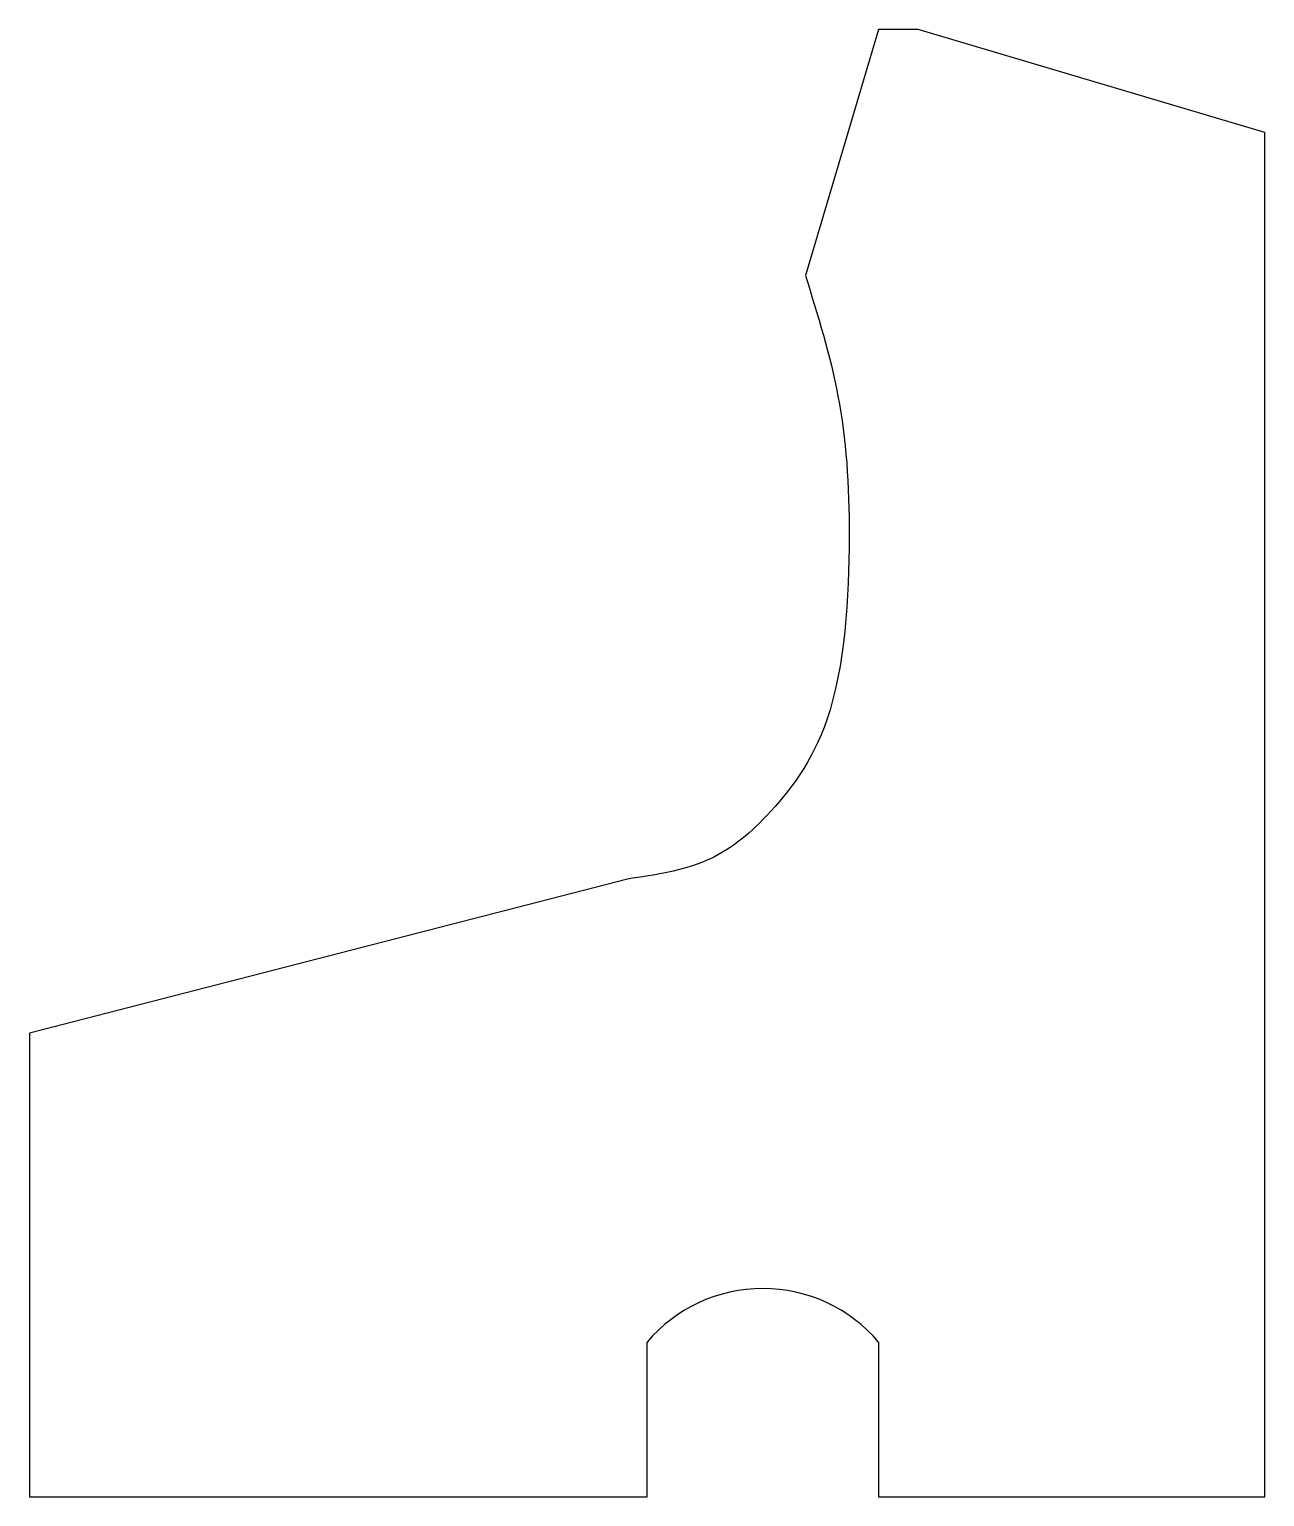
# Model space of a CAD drawing. Extents: x -92 to 68, y -80 to 110.
import ezdxf

# ---------------------------------------------------------------- set-up
doc = ezdxf.new("R2010")
doc.units = 0
doc.layers.add('MODELSKETCH_VISIBLE', color=7, linetype='CONTINUOUS')

msp = doc.modelspace()

# ---------------------------------------------------------------- linework, layer by layer
at = {"layer": 'MODELSKETCH_VISIBLE'}
for p, q in [((18.26, 110.29), (8.77, 78.43)), ((23.4, 110.29), (18.26, 110.29)), ((68.26, 96.93), (23.4, 110.29)), ((68.26, -79.71), (68.26, 96.93)), ((-14.27, 0.26), (-91.74, -19.71)), ((-91.74, -19.71), (-91.74, -79.71)), ((-11.74, -79.71), (-11.74, -59.71)), ((18.26, -59.71), (18.26, -79.71)), ((-91.74, -79.71), (-11.74, -79.71)), ((18.26, -79.71), (68.26, -79.71))]:
    msp.add_line(p, q, dxfattribs=at)
msp.add_arc((3.26, -72.4), 19.65, 40.2475, 139.7525, dxfattribs=at)
msp.add_open_spline([(8.77, 78.43), (10.38, 73.27), (13.7, 62.63), (14.89, 44.78), (13.49, 20.57), (4.31, 8.34), (-3.68, 1.86), (-10.7, 0.8), (-14.27, 0.26)], degree=3, knots=[0, 0, 0, 0, 0.172091, 0.355017, 0.564156, 0.72812, 0.861507, 1, 1, 1, 1], dxfattribs=at)

doc.saveas('drawing.dxf')
